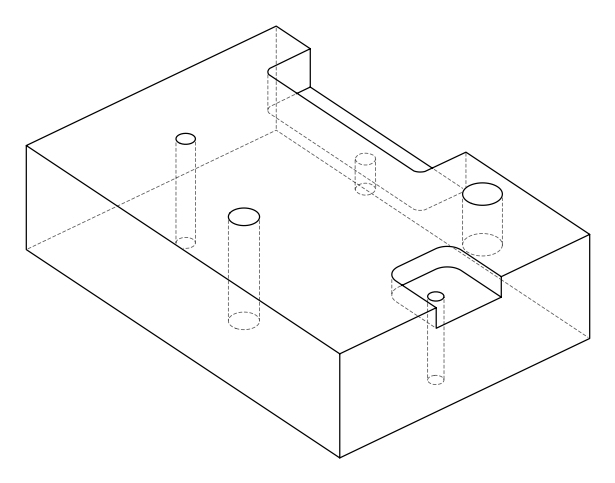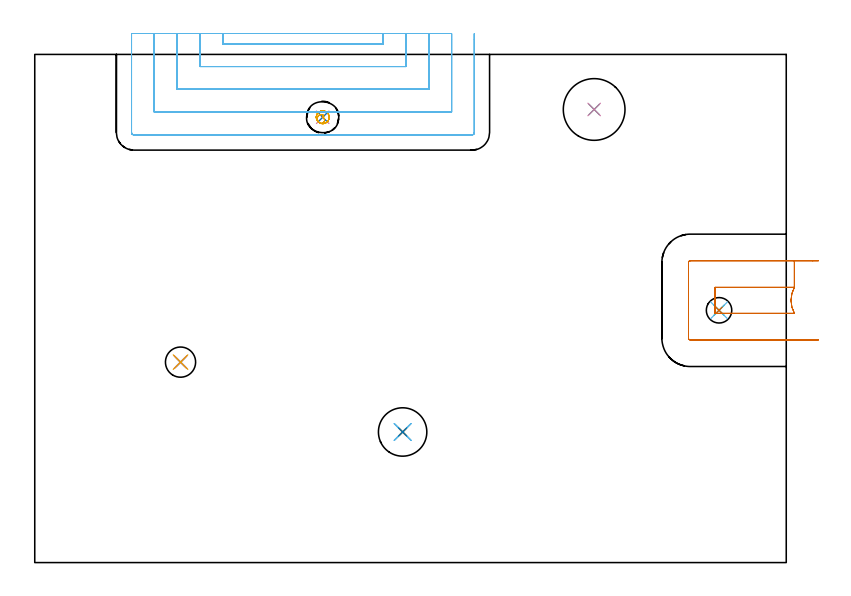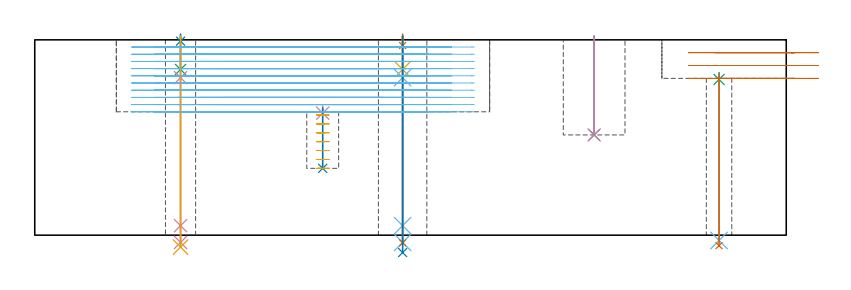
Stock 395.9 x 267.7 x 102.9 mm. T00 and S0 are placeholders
(PLAN: 19 operations, 15 tool changes, 48 min)
(1 SPOT_DRILL | STEP1HOLE | NXT0321_9005460120000 | 0.05 min | 182 mm3)
(2 SPOT_DRILL_1 | STEP1HOLE_1 | NXT0321_9005460120000 | 0.03 min | 3 mm3)
(3 SPOT_DRILL_2 | STEP1HOLE_2 | NXT0321_9005460120000 | 0.03 min | 2197 mm3)
(4 SPOT_DRILL_3 | STEP1POCKET | NXT0321_9005460120000 | 0.04 min | 4197 mm3)
(5 DRILL_BLIND_HOLE_INTO_CENTER | STEP1HOLE | UGT0301_217 | 0.07 min | 990 mm3)
(6 GUN_DRILL_THROUGH_HOLE | STEP1HOLE | UGT0307_007 | 0.52 min | 6983 mm3)
(7 DRILL_TO_ENLARGE_THROUGH_HOLE | STEP1HOLE | NXT0301_104 | 0.44 min | 7645 mm3)
(8 DRILL_TO_ENLARGE_THROUGH_HOLE_1 | STEP1HOLE | UGT0301_386 | 0.46 min | 36704 mm3)
(9 DRILL_BLIND_HOLE_INTO_CENTER_1 | STEP1HOLE_1 | UGT0301_217 | 0.07 min | 1139 mm3)
(10 GUN_DRILL_THROUGH_HOLE_1 | STEP1HOLE_1 | UGT0307_007 | 0.52 min | 6985 mm3)
(11 DRILL_TO_ENLARGE_THROUGH_HOLE_2 | STEP1HOLE_1 | UGT0301_241 | 0.45 min | 12269 mm3)
(12 DRILL_THROUGH_HOLE_INTO_CENTER | STEP1HOLE_2 | NXT0301_042 | 0.36 min | 3252 mm3)
(13 DRILL_TO_ENLARGE_THROUGH_HOLE_3 | STEP1HOLE_2 | UGT0301_268 | 0.37 min | 9022 mm3)
(14 DRILL_BLIND_HOLE_INTO_CENTER_2 | STEP1POCKET | NXT0301_128 | 0.14 min | 3312 mm3)
(15 INDEXABLE_INSERT_DRILL_BLIND_HOLE_FROM_SOLID | STEP1POCKET_1 | NXT0302_013 | 0.21 min | 17248 mm3)
(16 DRILL_TO_ENLARGE_BLIND_HOLE | STEP1POCKET_1 | UGT0301_382 | 0.21 min | 24287 mm3)
(17 MILL_ROUGH_BLIND_HOLE_CONTOUR | STEP1POCKET | NXT0201_013 | Spiral | 1.01 min | 6440 mm3)
(18 MILL_SLOT | SLOT_PARTIAL_RECTANGULAR | NXT0201_012 | Follow Part, ap 4, ae 75% | 41.06 min | 366796 mm3)
(19 MILL_SLOT_1 | SLOT_PARTIAL_RECTANGULAR_1 | UGT0201_006 | Follow Part, ap 7, ae 75% | 1.95 min | 87924 mm3)
(TOOL NXT0321_9005460120000 | NC Spot Drill, 142deg, 12mm, Carbide, Uncoated | D12 PA142 FL30 Z2)
(TOOL UGT0301_217 | Twist Drill 10.4 mm | D10.4 PA118 FL82 Z2)
(TOOL UGT0307_007 | Gun Drill 10 mm | D10 PA130 FL24 Z1)
(TOOL NXT0301_104 | Carbide Drill 14mm [860.1-1400-112A1-MM 2214] | D14 PA140 FL123 Z2)
(TOOL UGT0301_386 | Twist Drill 25.5 mm | D25.5 PA118 FL165 Z2)
(TOOL UGT0301_241 | Twist Drill 15.9 mm | D15.9 PA118 FL120 Z2)
(TOOL NXT0301_042 | Carbide Drill 7.1mm [860.1-0710-057A1-MM 2214] | D7.1 PA140 FL85 Z2)
(TOOL UGT0301_268 | Twist Drill 13.4 mm | D13.4 PA118 FL108 Z2)
(TOOL NXT0301_128 | Carbide Drill 12mm [861.1-1200-036A1-GP GC34] | D12 PA150 FL37.4 Z2)
(TOOL NXT0302_013 | Index. Insert Drill 21mm [880-D2100L25-05] | D21 PA176 FL105 Z2)
(TOOL UGT0301_382 | Twist Drill Flat Bottom 32.5 mm | D32.5 PA180 FL175 Z2)
(TOOL NXT0201_013 | ENDMILL 10mm | D10 FL30 Z4)
(TOOL NXT0201_012 | ENDMILL 16mm [2P460-1600-NA 1630] | D16 FL38 Z6)
(TOOL UGT0201_006 | End Mill 28 mm | D28 FL25 Z2)
(OP 1 SPOT_DRILL)
G17 G21 G94 G90
T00 M6
G54
G17 G0 G90 X193.8 Y68.8 S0 M3
G43 Z112.9 H0
G94 G81 G98 Z99.9 F250. R105.9
G80
M5
M2
(OP 2 SPOT_DRILL_1)
G17 G21 G94 G90
T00 M6
G54
G17 G0 G90 X76.8 Y105.6 S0 M3
G43 Z112.9 H0
G94 G81 G98 Z102.216 F250. R105.9
G80
M5
M2
(OP 3 SPOT_DRILL_2)
G17 G21 G94 G90
T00 M6
G54
G17 G0 G90 X360.5 Y132.9 S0 M3
G43 Z112.9 H0
G94 G81 G98 Z82.023 F250. R85.6
G80
M5
M2
(OP 4 SPOT_DRILL_3)
G17 G21 G94 G90
T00 M6
G54
G17 G0 G90 X151.7 Y234.6 S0 M3
G43 Z112.9 H0
G94 G81 G98 Z64.277 F250. R68.
G80
M5
M2
(OP 5 DRILL_BLIND_HOLE_INTO_CENTER)
G17 G21 G94 G90
T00 M6
G54
G17 G0 G90 X193.8 Y68.8 S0 M3
G43 Z112.9 H0
G94 G81 G98 Z87.3 F250. R104.9
G80
M5
M2
(OP 6 GUN_DRILL_THROUGH_HOLE)
G17 G21 G94 G90
T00 M6
G54
G17 G0 G90 X193.8 Y68.8 M8
G43 Z112.9 H0
Z100.185
S716 M3
G94 G1 Z82.973 F125. M26
G4 X.084
Z5. F250.
G4 X.084
Z-3.832 F125.
G4 X.084
M5
M9
G0 Z100.185
Z112.9
M2
(OP 7 DRILL_TO_ENLARGE_THROUGH_HOLE)
G17 G21 G94 G90
T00 M6
G54
G17 G0 G90 X193.8 Y68.8 S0 M3
G43 Z112.9 H1
G94 G73 G98 Z-4.048 F250. Q13.368 R104.9
G80
M5
M2
(OP 8 DRILL_TO_ENLARGE_THROUGH_HOLE_1)
G17 G21 G94 G90
T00 M6
G54
G17 G0 G90 X193.8 Y68.8 S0 M3
G43 Z112.9 H0
G94 G73 G98 Z-9.161 F250. Q22.412 R104.9
G80
M5
M2
(OP 9 DRILL_BLIND_HOLE_INTO_CENTER_1)
G17 G21 G94 G90
T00 M6
G54
G17 G0 G90 X76.8 Y105.6 S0 M3
G43 Z112.9 H0
G94 G81 G98 Z87.3 F250. R104.9
G80
M5
M2
(OP 10 GUN_DRILL_THROUGH_HOLE_1)
G17 G21 G94 G90
T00 M6
G54
G17 G0 G90 X76.8 Y105.6 M8
G43 Z112.9 H0
Z100.441
S716 M3
G94 G1 Z82.973 F125. M26
G4 X.084
Z5. F250.
G4 X.084
Z-3.832 F125.
G4 X.084
M5
M9
G0 Z100.441
Z112.9
M2
(OP 11 DRILL_TO_ENLARGE_THROUGH_HOLE_2)
G17 G21 G94 G90
T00 M6
G54
G17 G0 G90 X76.8 Y105.6 S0 M3
G43 Z112.9 H0
G94 G73 G98 Z-6.277 F250. Q15.597 R104.9
G80
M5
M2
(OP 12 DRILL_THROUGH_HOLE_INTO_CENTER)
G17 G21 G94 G90
T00 M6
G54
G17 G0 G90 X360.5 Y132.9 S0 M3
G43 Z112.9 H1
G94 G73 G98 Z-2.792 F250. Q6.569 R84.6
G80
M5
M2
(OP 13 DRILL_TO_ENLARGE_THROUGH_HOLE_3)
G17 G21 G94 G90
T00 M6
G54
G17 G0 G90 X360.5 Y132.9 S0 M3
G43 Z112.9 H0
G94 G73 G98 Z-5.526 F250. Q12.589 R84.6
G80
M5
M2
(OP 14 DRILL_BLIND_HOLE_INTO_CENTER_2)
G17 G21 G94 G90
T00 M6
G54
G17 G0 G90 X151.7 Y234.6 S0 M3
G43 Z112.9 H1
G94 G81 G98 Z35.2 F250. R67.
G80
M5
M2
(OP 15 INDEXABLE_INSERT_DRILL_BLIND_HOLE_FROM_SOLID)
G17 G21 G94 G90
T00 M6
G54
G17 G0 G90 X294.7 Y238.7 S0 M3
G43 Z112.9 H1
G94 G81 G98 Z52.8 F250. R104.9
G80
M5
M2
(OP 16 DRILL_TO_ENLARGE_BLIND_HOLE)
G17 G21 G94 G90
T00 M6
G54
G17 G0 G90 X294.7 Y238.7 S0 M3
G43 Z112.9 H0
G94 G81 G98 Z52.8 F250. R104.9
G80
M5
M2
(OP 17 MILL_ROUGH_BLIND_HOLE_CONTOUR)
G17 G21 G94 G90
T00 M6
G54
G17 G0 G90 X151.7 Y234.6 S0 M3
G43 Z112.9 H0
Z63.314
G94 G3 X152.14 Y235.401 R0.522 F250.
X150.789 Y236.035 R1.391
X148.841 Y234.069 R2.25
X150.252 Y231.524 R2.488
X154.776 Y233.152 R3.4
X150.252 Y231.524 R-3.4
X152.514 Y232.338 R1.7
X151.7 Y234.6 R1.7
G0 Z58.629
G3 X152.14 Y235.401 R0.522
X150.789 Y236.035 R1.391
X148.841 Y234.069 R2.25
X150.252 Y231.524 R2.488
X154.776 Y233.152 R3.4
X150.252 Y231.524 R-3.4
X152.514 Y232.338 R1.7
X151.7 Y234.6 R1.7
G0 Z53.943
G3 X152.14 Y235.401 R0.522
X150.789 Y236.035 R1.391
X148.841 Y234.069 R2.25
X150.252 Y231.524 R2.488
X154.776 Y233.152 R3.4
X150.252 Y231.524 R-3.4
X152.514 Y232.338 R1.7
X151.7 Y234.6 R1.7
G0 Z49.257
G3 X152.14 Y235.401 R0.522
X150.789 Y236.035 R1.391
X148.841 Y234.069 R2.25
X150.252 Y231.524 R2.488
X154.776 Y233.152 R3.4
X150.252 Y231.524 R-3.4
X152.514 Y232.338 R1.7
X151.7 Y234.6 R1.7
G0 Z44.571
G3 X152.14 Y235.401 R0.522
X150.789 Y236.035 R1.391
X148.841 Y234.069 R2.25
X150.252 Y231.524 R2.488
X154.776 Y233.152 R3.4
X150.252 Y231.524 R-3.4
X152.514 Y232.338 R1.7
X151.7 Y234.6 R1.7
G0 Z39.886
G3 X152.14 Y235.401 R0.522
X150.789 Y236.035 R1.391
X148.841 Y234.069 R2.25
X150.252 Y231.524 R2.488
X154.776 Y233.152 R3.4
X150.252 Y231.524 R-3.4
X152.514 Y232.338 R1.7
X151.7 Y234.6 R1.7
G0 Z35.2
G3 X152.14 Y235.401 R0.522
X150.789 Y236.035 R1.391
X148.841 Y234.069 R2.25
X150.252 Y231.524 R2.488
X154.776 Y233.152 R3.4
X150.252 Y231.524 R-3.4
X152.514 Y232.338 R1.7
X151.7 Y234.6 R1.7
G0 Z112.9
M5
M2
(OP 18 MILL_SLOT)
G17 G21 G94 G90
T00 M6
G54
G17 G0 G90 X99. Y278.7 S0 M3
G43 Z112.9 H1
Z99.11
G94 G1 Y275.7 F250.
Y273.3 F500.
X183.6
Y275.7
Y278.7 F250.
X87.
Y275.7
Y261.3 F500.
X195.6
Y275.7
Y278.7 F250.
X75.
Y275.7
Y249.3 F500.
X207.6
Y275.7
Y278.7 F250.
X63.
Y275.7
Y237.3 F500.
X219.6
Y275.7
Y278.7 F250.
X51.
Y275.7
Y226.6 F500.
G3 X52.3 Y225.3 R1.3
G1 X230.3
G3 X231.6 Y226.6 R1.3
G1 Y275.7
Y278.7 F250.
G0 X99. Z95.32
G1 Y275.7
Y273.3 F500.
X183.6
Y275.7
Y278.7 F250.
X87.
Y275.7
Y261.3 F500.
X195.6
Y275.7
Y278.7 F250.
X75.
Y275.7
Y249.3 F500.
X207.6
Y275.7
Y278.7 F250.
X63.
Y275.7
Y237.3 F500.
X219.6
Y275.7
Y278.7 F250.
X51.
Y275.7
Y226.6 F500.
G3 X52.3 Y225.3 R1.3
G1 X230.3
G3 X231.6 Y226.6 R1.3
G1 Y275.7
Y278.7 F250.
G0 X99. Z91.53
G1 Y275.7
Y273.3 F500.
X183.6
Y275.7
Y278.7 F250.
X87.
Y275.7
Y261.3 F500.
X195.6
Y275.7
Y278.7 F250.
X75.
Y275.7
Y249.3 F500.
X207.6
Y275.7
Y278.7 F250.
X63.
Y275.7
Y237.3 F500.
X219.6
Y275.7
Y278.7 F250.
X51.
Y275.7
Y226.6 F500.
G3 X52.3 Y225.3 R1.3
G1 X230.3
G3 X231.6 Y226.6 R1.3
G1 Y275.7
Y278.7 F250.
G0 X99. Z87.74
G1 Y275.7
Y273.3 F500.
X183.6
Y275.7
Y278.7 F250.
X87.
Y275.7
Y261.3 F500.
X195.6
Y275.7
Y278.7 F250.
X75.
Y275.7
Y249.3 F500.
X207.6
Y275.7
Y278.7 F250.
X63.
Y275.7
Y237.3 F500.
X219.6
Y275.7
Y278.7 F250.
X51.
Y275.7
Y226.6 F500.
G3 X52.3 Y225.3 R1.3
G1 X230.3
G3 X231.6 Y226.6 R1.3
G1 Y275.7
Y278.7 F250.
G0 X99. Z83.95
G1 Y275.7
Y273.3 F500.
X183.6
Y275.7
Y278.7 F250.
X87.
Y275.7
Y261.3 F500.
X195.6
Y275.7
Y278.7 F250.
X75.
Y275.7
Y249.3 F500.
X207.6
Y275.7
Y278.7 F250.
X63.
Y275.7
Y237.3 F500.
X219.6
Y275.7
Y278.7 F250.
X51.
Y275.7
Y226.6 F500.
G3 X52.3 Y225.3 R1.3
G1 X230.3
G3 X231.6 Y226.6 R1.3
G1 Y275.7
Y278.7 F250.
G0 X99. Z80.16
G1 Y275.7
Y273.3 F500.
X183.6
Y275.7
Y278.7 F250.
X87.
Y275.7
Y261.3 F500.
X195.6
Y275.7
Y278.7 F250.
X75.
Y275.7
Y249.3 F500.
X207.6
Y275.7
Y278.7 F250.
X63.
Y275.7
Y237.3 F500.
X219.6
Y275.7
Y278.7 F250.
X51.
Y275.7
Y226.6 F500.
G3 X52.3 Y225.3 R1.3
G1 X230.3
G3 X231.6 Y226.6 R1.3
G1 Y275.7
Y278.7 F250.
G0 X99. Z76.37
G1 Y275.7
Y273.3 F500.
X183.6
Y275.7
Y278.7 F250.
X87.
Y275.7
Y261.3 F500.
X195.6
Y275.7
Y278.7 F250.
X75.
Y275.7
Y249.3 F500.
X207.6
Y275.7
Y278.7 F250.
X63.
Y275.7
Y237.3 F500.
X219.6
Y275.7
Y278.7 F250.
X51.
Y275.7
Y226.6 F500.
G3 X52.3 Y225.3 R1.3
G1 X230.3
G3 X231.6 Y226.6 R1.3
G1 Y275.7
Y278.7 F250.
G0 X99. Z72.58
G1 Y275.7
Y273.3 F500.
X183.6
Y275.7
Y278.7 F250.
X87.
Y275.7
Y261.3 F500.
X195.6
Y275.7
Y278.7 F250.
X75.
Y275.7
Y249.3 F500.
X207.6
Y275.7
Y278.7 F250.
X63.
Y275.7
Y237.3 F500.
X219.6
Y275.7
Y278.7 F250.
X51.
Y275.7
Y226.6 F500.
G3 X52.3 Y225.3 R1.3
G1 X230.3
G3 X231.6 Y226.6 R1.3
G1 Y275.7
Y278.7 F250.
G0 X99. Z68.79
G1 Y275.7
Y273.3 F500.
X183.6
Y275.7
Y278.7 F250.
X87.
Y275.7
Y261.3 F500.
X195.6
Y275.7
Y278.7 F250.
X75.
Y275.7
Y249.3 F500.
X207.6
Y275.7
Y278.7 F250.
X63.
Y275.7
Y237.3 F500.
X219.6
Y275.7
Y278.7 F250.
X51.
Y275.7
Y226.6 F500.
G3 X52.3 Y225.3 R1.3
G1 X230.3
G3 X231.6 Y226.6 R1.3
G1 Y275.7
Y278.7 F250.
G0 X99. Z65.
G1 Y275.7
Y273.3 F500.
X183.6
Y275.7
Y278.7 F250.
X87.
Y275.7
Y261.3 F500.
X195.6
Y275.7
Y278.7 F250.
X75.
Y275.7
Y249.3 F500.
X207.6
Y275.7
Y278.7 F250.
X63.
Y275.7
Y237.3 F500.
X219.6
Y275.7
Y278.7 F250.
X51.
Y275.7
Y226.6 F500.
G3 X52.3 Y225.3 R1.3
G1 X230.3
G3 X231.6 Y226.6 R1.3
G1 Y275.7
Y278.7 F250.
G0 Z112.9
M5
M2
(OP 19 MILL_SLOT_1)
G17 G21 G94 G90
T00 M6
G54
G17 G0 G90 X412.9 Y159. S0 M3
G43 Z112.9 H0
Z96.133
G94 G1 X409.9 F250.
X400.196 F500.
Y145.
G3 X400.196 Y131.3 R14.
G1 X358.4
Y145.
X400.196
Y159.
X345.3
G3 X344.4 Y158.1 R0.9
G1 Y118.2
G3 X345.3 Y117.3 R0.9
G1 X409.9
X412.9 F250.
G0 Y159. Z89.367
G1 X409.9
X400.196 F500.
Y145.
G3 X400.196 Y131.3 R14.
G1 X358.4
Y145.
X400.196
Y159.
X345.3
G3 X344.4 Y158.1 R0.9
G1 Y118.2
G3 X345.3 Y117.3 R0.9
G1 X409.9
X412.9 F250.
G0 Y159. Z82.6
G1 X409.9
X400.196 F500.
Y145.
G3 X400.196 Y131.3 R14.
G1 X358.4
Y145.
X400.196
Y159.
X345.3
G3 X344.4 Y158.1 R0.9
G1 Y118.2
G3 X345.3 Y117.3 R0.9
G1 X409.9
X412.9 F250.
G0 Z112.9
M5
M2
